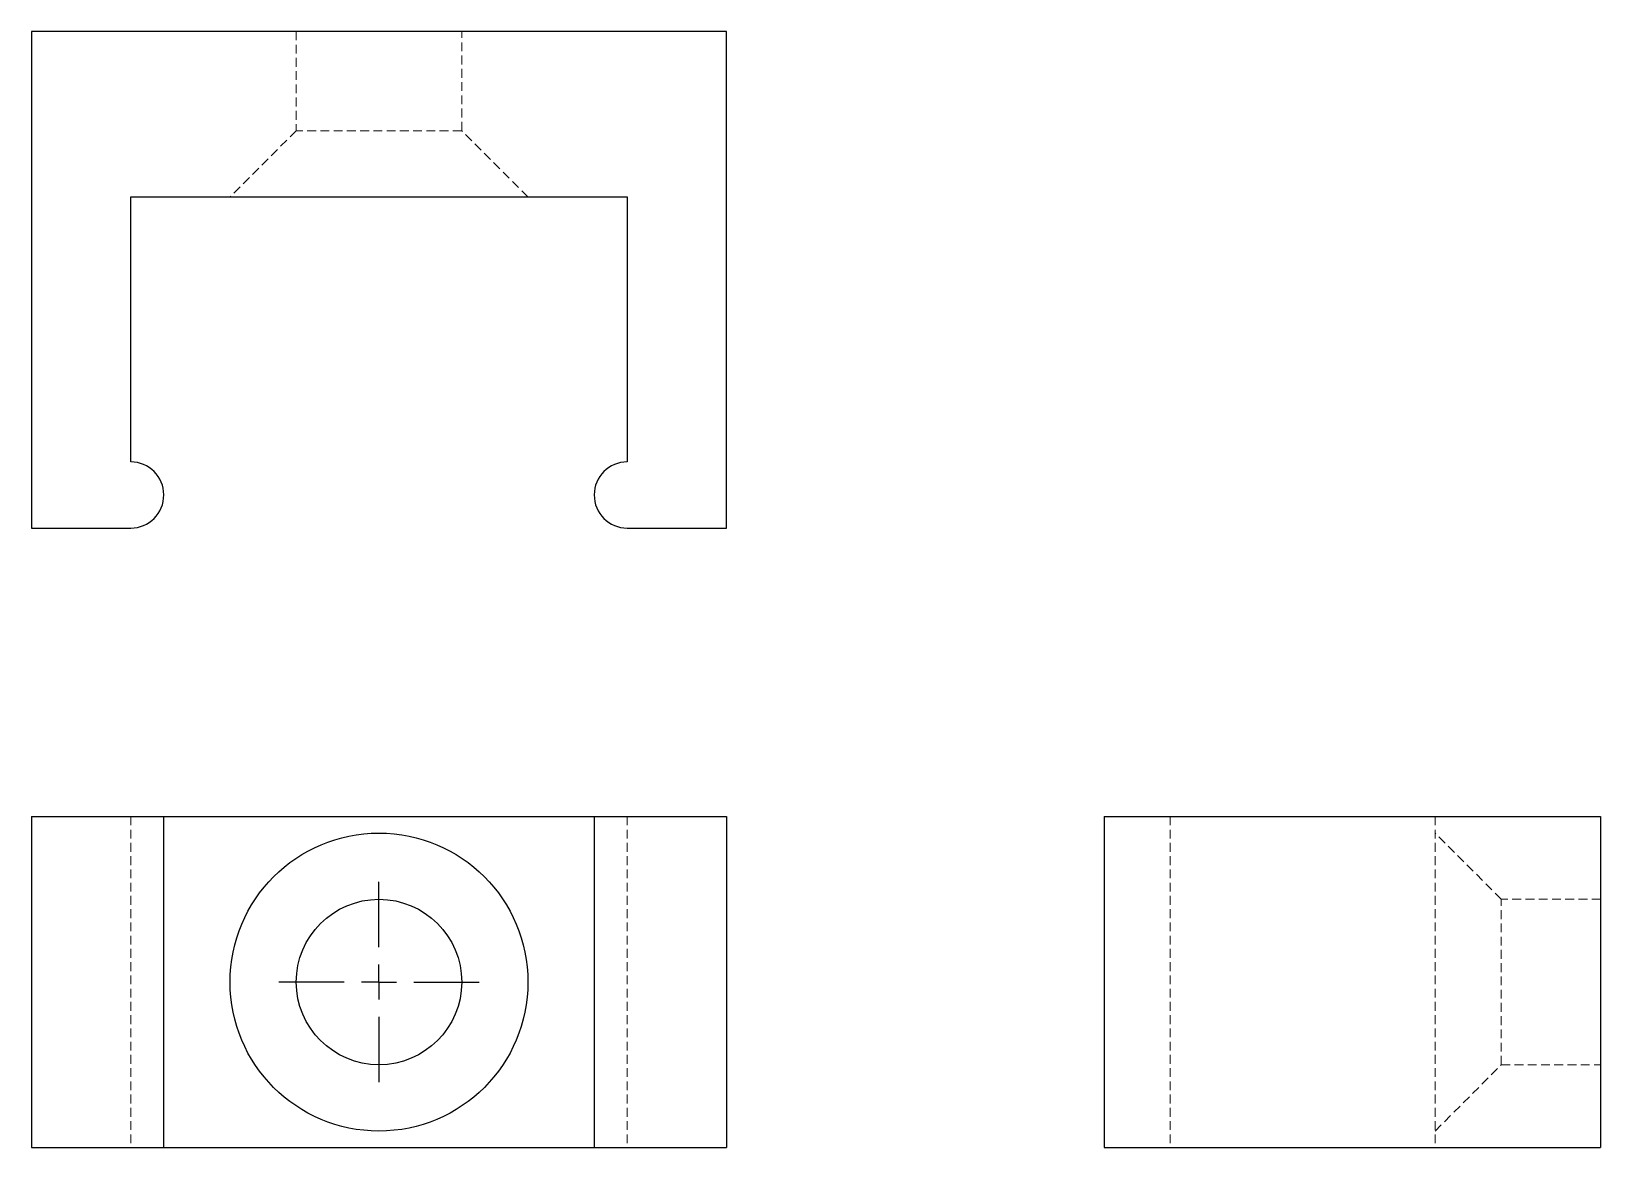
# Model space of a CAD drawing. Header units: millimetres. Extents: x 33 to 259, y 33 to 194.
import ezdxf

# ---------------------------------------------------------------- set-up
doc = ezdxf.new("R2010")
doc.units = ezdxf.units.MM
doc.linetypes.add('HIDDEN', pattern=[1.905, 1.27, -0.635])
doc.layers.add('10', color=7, linetype='Continuous')

# ---------------------------------------------------------------- blocks, each defined once
blk = doc.blocks.new('SW_CENTERMARKSYMBOL_0')
at = {"layer": '10', "color": 0}
for p, q in [((0, 5), (0, 14.4)), ((0, 0), (0, 2.5)), ((-5, 0), (-14.4, 0)), ((0, 0), (-2.5, 0)), ((0, 0), (0, -2.5)), ((0, 0), (2.5, 0)), ((5, 0), (14.4, 0)), ((0, -5), (0, -14.4))]:
    blk.add_line(p, q, dxfattribs=at)

msp = doc.modelspace()

# ---------------------------------------------------------------- linework, layer by layer
at = {"color": 7, "linetype": 'Continuous', "lineweight": 25}
for p, q in [((133, 193.71), (33, 193.71)), ((33, 193.71), (33, 122.29)), ((133, 122.29), (133, 193.71)), ((47.29, 169.9), (118.71, 169.9)), ((47.29, 131.81), (47.29, 169.9)), ((118.71, 169.9), (118.71, 131.81)), ((33, 122.29), (47.29, 122.29)), ((118.71, 122.29), (133, 122.29)), ((33, 80.81), (33, 33.19)), ((33, 80.81), (47.29, 80.81)), ((47.29, 80.81), (52.05, 80.81)), ((52.05, 33.19), (52.05, 80.81)), ((52.05, 80.81), (113.95, 80.81)), ((113.95, 80.81), (113.95, 33.19)), ((113.95, 80.81), (118.71, 80.81)), ((118.71, 80.81), (133, 80.81)), ((133, 80.81), (133, 33.19)), ((187.29, 80.81), (187.29, 33.19)), ((187.29, 80.81), (258.71, 80.81)), ((258.71, 80.81), (258.71, 33.19)), ((33, 33.19), (47.29, 33.19)), ((47.29, 33.19), (52.05, 33.19)), ((52.05, 33.19), (113.95, 33.19)), ((113.95, 33.19), (118.71, 33.19)), ((118.71, 33.19), (133, 33.19)), ((187.29, 33.19), (258.71, 33.19))]:
    msp.add_line(p, q, dxfattribs=at)
at = {"color": 7, "linetype": 'HIDDEN', "lineweight": 18}
for p, q in [((71.1, 193.71), (71.1, 179.43)), ((94.9, 179.43), (94.9, 193.71)), ((71.1, 179.43), (61.57, 169.9)), ((94.9, 179.43), (71.1, 179.43)), ((104.43, 169.9), (94.9, 179.43)), ((47.29, 80.81), (47.29, 33.19)), ((118.71, 80.81), (118.71, 33.19)), ((196.81, 80.81), (196.81, 33.19)), ((234.9, 80.81), (234.9, 33.19)), ((244.43, 68.9), (234.9, 78.43)), ((244.43, 45.1), (244.43, 68.9)), ((258.71, 68.9), (244.43, 68.9)), ((234.9, 35.57), (244.43, 45.1)), ((244.43, 45.1), (258.71, 45.1))]:
    msp.add_line(p, q, dxfattribs=at)
at = {"color": 7, "linetype": 'Continuous', "lineweight": 25}
for radius in [21.43, 11.9]:
    msp.add_circle((83, 57), radius, dxfattribs=at)
for centre, start, end in [((47.29, 127.05), 270, 90), ((118.71, 127.05), 90, 270)]:
    msp.add_arc(centre, 4.76, start, end, dxfattribs=at)

# ---------------------------------------------------------------- block references
at = {"layer": '10'}
msp.add_blockref('SW_CENTERMARKSYMBOL_0', (83, 57), dxfattribs=at)

doc.saveas('drawing.dxf')
